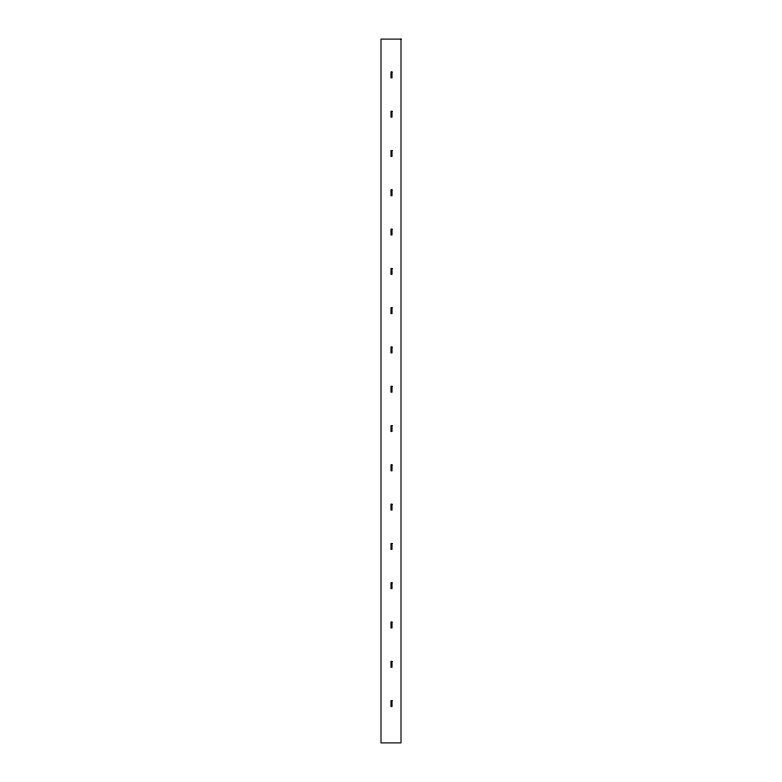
<?xml version="1.0" encoding="UTF-8"?>
<svg xmlns="http://www.w3.org/2000/svg" width="782" height="782" viewBox="0 0 782 782"><rect width="100%" height="100%" fill="white"/><g stroke="black" fill="none" stroke-linecap="round" stroke-linejoin="round"><path stroke-width="1.17" d="M401 39.1L381 39.1L381 742.9L401 742.9L401 39.1M391.997 71.983L391 71.983L391 77.877L391.997 77.877L391.997 71.983M391.997 111.269L391 111.269L391 117.163L391.997 117.163L391.997 111.269M391.997 150.564L391 150.564L391 156.459L391.997 156.459L391.997 150.564M391.997 189.86L391 189.86L391 195.754L391.997 195.754L391.997 189.86M391.997 229.155L391 229.155L391 235.05L391.997 235.05L391.997 229.155M391.997 268.441L391 268.441L391 274.335L391.997 274.335L391.997 268.441M391.997 307.737L391 307.737L391 313.631L391.997 313.631L391.997 307.737M391.997 347.032L391 347.032L391 352.926L391.997 352.926L391.997 347.032M391.997 386.318L391 386.318L391 392.212L391.997 392.212L391.997 386.318M391.997 425.613L391 425.613L391 431.508L391.997 431.508L391.997 425.613M391.997 464.909L391 464.909L391 470.803L391.997 470.803L391.997 464.909M391.997 504.194L391 504.194L391 510.089L391.997 510.089L391.997 504.194M391.997 543.49L391 543.49L391 549.384L391.997 549.384L391.997 543.49M391.997 582.786L391 582.786L391 588.68L391.997 588.68L391.997 582.786M391.997 622.071L391 622.071L391 627.966L391.997 627.966L391.997 622.071M391.997 661.367L391 661.367L391 667.261L391.997 667.261L391.997 661.367M391.997 700.662L391 700.662L391 706.557L391.997 706.557L391.997 700.662"/></g></svg>
